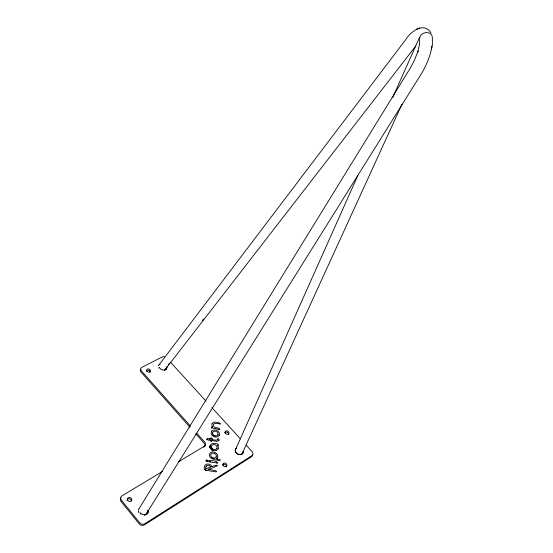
<?xml version="1.0" encoding="UTF-8"?>
<svg xmlns="http://www.w3.org/2000/svg" width="553" height="553" viewBox="0 0 553 553"><rect width="100%" height="100%" fill="white"/><g stroke="black" fill="none" stroke-linecap="round" stroke-linejoin="round"><path stroke-width="0.83" d="M210.057 445.794C211.26 442.276 216.202 443.23 218.649 444.598C217.191 445.566 218.822 446.845 218.255 448.773M210.493 467.126C209.753 463.504 204.7 465.46 205.764 468.806M220.066 424.158L220.156 423.239C217.771 422.554 213.693 420.868 212.089 423.771M218.815 440.534L219.085 439.759C219.251 438.259 217.343 438.688 217.447 439.939L216.043 440.209L211.944 439.573L212.006 438.377L211.481 437.824L210.645 438.64M219.278 435.266C217.163 439.289 210.043 436.213 211.336 431.934C213.258 427.607 221.069 431.001 219.195 435.467M206.131 460.767C206.552 458.555 208.965 461.465 206.67 461.423M216.949 463.193C219.099 460.884 208.868 459.951 208.723 461.078M208.011 469.386C211.647 468.757 224.359 462.502 211.847 466.621M219.679 429.487C219.741 426.778 214.599 428.748 213.506 426.163C212.062 422.022 218.006 423.536 220.149 423.957M204.41 469.663C202.688 464.085 209.234 461.81 211.93 466.421M220.184 460.87C216.804 459.709 207.444 459.688 209.808 453.432C212.622 449.499 219.949 453.889 217.246 458.188M216.278 456.889C214.758 459.896 209.691 457.317 210.866 454.317C212.511 451.455 217.654 454.089 216.195 457.089M210.548 439.206L210.79 438.135M217.944 434.865C219.251 431.748 213.734 429.46 212.525 432.626M212.345 427.123L211.854 424.842L212.165 423.57M211.301 446.859C211.315 444.211 215.062 443.859 216.444 445.732L217.108 447.177L216.735 448.773M212.407 433.275L212.601 432.432M431.54 49.272L432.384 44.586L432.363 37.597A6.477 5.426 -18.8 0 0 426.059 32.599A6.477 5.426 -18.8 0 0 419.609 38.675M210.43 440.672L211.135 441.384L211.875 440.554L217.011 441.439L218.898 440.333M209.946 446.361L210.14 445.594M206.933 439.165L207.32 438.584L210.624 439.006M212.421 426.923L211.702 427.11L211.675 428.105M209.615 438.888L209.539 439.365M208.875 460.656C209.843 463.02 214.792 462.163 217.039 462.999M243.237 451.898L242.836 453.197C240.562 456.204 235.163 453.909 235.212 450.294L357.791 175.571M211.564 427.504L211.702 427.11M206.967 439.393L207.009 438.964M203.891 447.377L204.375 446.195A3.484 2.813 23.6 0 0 204.728 442.165L196.737 433.172M207.099 439.6L207.05 439.193M207.534 439.842L210.347 440.547M211.46 431.617L211.709 431.174M209.228 439.144L209.442 438.653M212.532 433.987L212.49 433.075M213.14 435.031L212.608 433.787M211.999 438.757L211.903 439.352M211.543 441.536L211.806 440.921M214.156 435.812L213.216 434.838M209.953 446.748L210.029 446.16M209.967 446.942L210.036 446.548M210.009 447.197L210.05 446.741M210.064 447.481L210.092 447.004M210.126 447.736L210.147 447.28M210.251 448.096L210.209 447.536M218 429.377L219.762 429.287M215.4 436.172L217.529 435.405L218.027 434.665M210.396 448.379L210.334 447.902M210.617 448.69L210.479 448.179M211.315 447.038L211.377 446.658M211.35 447.253L211.391 446.838M211.405 447.481L211.433 447.052M206.138 460.601L206.297 460.193M211.046 449.188L210.7 448.49M206.207 460.932L206.214 460.566M211.612 447.965L211.488 447.287M206.366 461.147L206.283 460.739M211.951 448.476L211.695 447.771M211.502 449.686L211.128 448.988M211.785 449.955L211.585 449.485M212.359 448.932L212.034 448.283M212.069 450.156L211.868 449.755M207.444 461.361L207.755 460.704M212.774 449.25L212.442 448.739M212.476 450.37L212.152 449.955M206.013 466.476L206.158 466.096M213.458 449.561L215.67 449.423L216.817 448.573M217.647 439.545L217.965 438.833M213.154 450.647L216.354 450.522L218.338 448.58M208.26 469.227L215.656 470.714L216.7 471.495L215.891 471.875L205.094 470.112L206.691 470.396M208.834 461.126L209.103 461.693L210.748 461.886M205.792 468.875L210.575 466.926M212.034 457.573L212.843 458.002M217.661 445.642L217.847 445.269M213.327 458.154L214.239 458.195M216.582 458.914L217.329 457.995M217.205 459.121L220.343 459.813M217.177 463.02L217.329 462.626M216.935 466.124L217.101 465.73M392.651 97.556L419.409 37.666M241.931 454.089L401.996 104.151M165.568 368.657A3.94 3.235 37.8 0 1 164.58 370.31L165.382 369.273M168.25 364.634L169.301 363.273M202.446 320.415L203.497 319.053M164.58 370.31L415.738 46.051M235.619 449.001L236.525 448.117A4.175 3.325 26.9 0 0 237.707 454.068A4.175 3.325 26.9 0 0 243.23 451.538M162.541 471.412L122.172 495.744A3.726 3.235 17.5 0 0 121.473 500.271L139.626 522.716A3.774 3.318 21.4 0 0 144.858 523.698L251.885 455.665A3.477 2.765 27.8 0 0 252.057 451.628L246.244 445.255M178.688 461.679L204.375 446.195M431.057 32.91C424.061 21.691 410.844 31.21 405.881 39.429L158.483 365.574A3.94 3.235 37.8 0 1 158.635 365.284M144.699 515.05L145.951 514.345L421.586 73.397A29.496 9.802 -64.2 0 0 431.893 46.162M419.699 27.961L416.291 29.378M218.082 429.183L211.758 427.911M216.728 458.776L217.288 458.928M214.239 435.612L215.476 435.978M212.559 450.177L213.237 450.453M212.857 449.05L213.541 449.368M204.486 469.469L205.177 469.919M170.677 362.402L206.138 401.278M211.951 407.651L240.431 438.882M190.46 426.107L141.402 370.883A3.318 2.551 16.3 0 1 141.948 367.303L162.119 357.003A3.263 2.475 17.6 0 1 164.462 356.754M190.004 427.31L141.029 372.121A3.311 2.551 16.3 0 1 140.773 369.183M195.7 433.725L204.244 443.347A3.477 2.806 23.6 0 1 204.679 446.637M138.409 510.896L138.955 512.424A4.5 3.373 34.2 0 1 138.485 511.269M419.672 39.505L419.561 44.171L417.764 51.892L418.061 51.014L414.404 60.36L410.513 67.756L138.506 509.555A4.5 3.373 34.2 0 1 138.616 509.272M146.683 512.963A4.5 3.373 34.2 0 1 144.319 515.133M140.448 514.062A4.5 3.373 34.2 0 1 140.103 513.785M158.511 368.125A3.94 3.235 37.8 0 1 158.393 367.786M120.865 497.776A3.719 3.228 17.5 0 0 121.086 501.46L139.204 523.885A3.774 3.318 21.4 0 0 144.43 524.866L251.339 456.833A3.477 2.765 27.8 0 0 252.396 455.001M224.746 432.695A2.053 1.624 25 0 1 227.228 432.259A2.053 1.624 25 0 1 228.437 434.458M222.624 464.79A2.115 1.721 26.7 0 1 225.354 464.596A2.115 1.721 26.7 0 1 226.17 467.071M146.255 371.194A1.984 1.528 16.6 0 1 148.681 370.31A1.984 1.528 16.6 0 1 150.015 372.452M126.983 500.251A2.233 1.935 18.3 0 1 129.568 498.771A2.233 1.935 18.3 0 1 131.317 501.281M148.259 510.26A4.493 3.912 20.9 0 1 146.116 514.297A4.493 3.912 20.9 0 1 140.994 513.405M140.697 513.122A4.493 3.912 20.9 0 1 140.434 512.831M147.575 510.661A4.486 3.912 21 0 1 147.686 513.44M166.785 366.487A3.94 3.014 17.7 0 1 165.388 369.722A3.94 3.014 17.7 0 1 160.882 369.19M160.584 368.975A3.94 3.014 17.7 0 1 159.699 367.994M159.541 367.704A3.94 3.014 17.7 0 1 159.409 367.406M159.941 364.793A3.94 3.014 17.7 0 1 160.163 364.586M166.384 367.717A3.933 3.014 17.7 0 1 166.377 369.57M225.486 433.372A2.06 1.624 25 0 0 228.887 433.428A2.06 1.624 25 0 0 226.709 430.835A2.06 1.624 25 0 0 225.486 433.372M223.156 465.557A2.122 1.721 26.7 0 0 226.695 465.896A2.122 1.721 26.7 0 0 224.739 463.034A2.122 1.721 26.7 0 0 223.156 465.557M147.084 371.388A1.991 1.528 16.7 0 0 150.395 371.222A1.991 1.528 16.7 0 0 148.149 368.948A1.991 1.528 16.7 0 0 147.084 371.388M127.902 500.645A2.233 1.935 18.3 0 0 131.655 500.285A2.233 1.935 18.3 0 0 129.153 497.527A2.233 1.935 18.3 0 0 127.902 500.645"/></g></svg>
